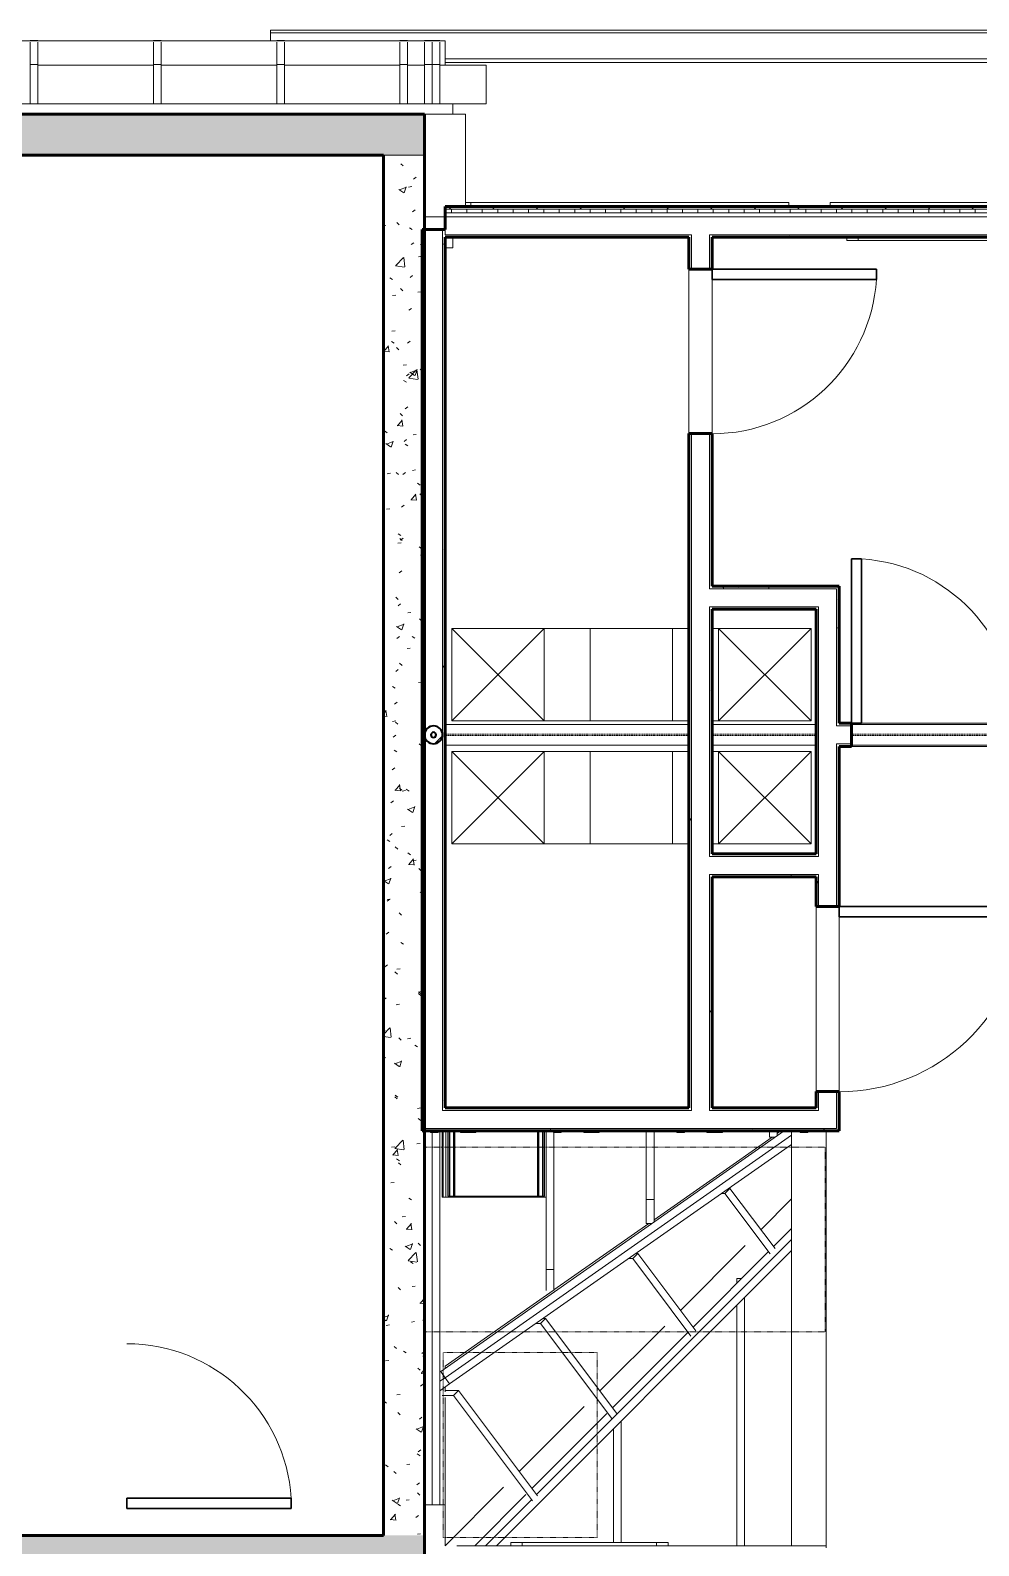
# Model space of a CAD drawing. Header units: inches. Extents: x -467 to 663, y -694 to -94.
# Drawn here: x -15.1 to 169.7, y -422.4 to -127.3 of the extents above; entities that cross this region are included whole.
import ezdxf

# ---------------------------------------------------------------- set-up
doc = ezdxf.new("R2010")
doc.units = ezdxf.units.IN
doc.header["$MEASUREMENT"] = 0
doc.linetypes.add('Hidden 1_8_', pattern=[0.1875, 0.125, -0.0625])
doc.linetypes.add('Overhead 1_16_', pattern=[0.101562, 0.0625, -0.039062])
for name, color, linetype, lineweight in [('A-CLNG', 13, 'Continuous', 18), ('A-DOOR', 31, 'Continuous', 18), ('A-FLOR', 192, 'Continuous', 18), ('A-GLAZ', 151, 'Continuous', 18), ('A-PART', 2, 'Continuous', 9), ('A-ROOF', 132, 'Continuous', 18), ('A-ROOF-OTLN', 132, 'Continuous', 9), ('A-WALL', 113, 'Continuous', 18), ('A-WALL-PATT', 111, 'Continuous', 60), ('I-WALL', 2, 'Continuous', 18), ('M-HVAC-DUCT', 70, 'Continuous', 9), ('M-HVAC-DUCT-ANNO', 70, 'Continuous', 9), ('S-BEAM', 12, 'Continuous', 9), ('S-COLS', 52, 'Continuous', 9), ('S-FNDN', 32, 'Continuous', 18), ('S-STRS-MBND', 31, 'Overhead 1_16_', 9)]:
    doc.layers.add(name, color=color, linetype=linetype, lineweight=lineweight)
pattern_1 = [(0, (-4388.044, -3140.384), (15.36, 3.84), [0.634, -10.886, 0.634, -10.886, -61.44]), (0, (-4388.044, -3140.384), (15.36, 3.84), [-23.04, 0.634, -22.406, 0.634, -10.886, -26.88]), (0, (-4388.044, -3140.384), (15.36, 3.84), [-57.6, 0.634, -7.046, 0.634, -18.566]), (120, (-4382.284, -3138.464), (-11.0055376, 11.3821502), [0.634, -10.886, 0.634, -10.886, -61.44]), (120, (-4382.284, -3138.464), (-11.0055376, 11.3821502), [-23.04, 0.634, -22.406, 0.634, -10.886, -26.88]), (120, (-4382.284, -3138.464), (-11.0055376, 11.3821502), [-57.6, 0.634, -7.046, 0.634, -18.566]), (240, (-4380.364, -3130.784), (-4.3544624, -15.2221502), [0.634, -10.886, 0.634, -10.886, -61.44]), (240, (-4380.364, -3130.784), (-4.3544624, -15.2221502), [-23.04, 0.634, -22.406, 0.634, -10.886, -26.88]), (240, (-4380.364, -3130.784), (-4.3544624, -15.2221502), [-57.6, 0.634, -7.046, 0.634, -18.566])]
pattern_2 = [(50, (-4388.044, -3140.384), (13.77135, -1.20496), [1.44, -15.84]), (355, (-4388.044, -3140.384), (-2.66442, 14.442176), [1.152, -12.672]), (100.451, (-4386.896, -3140.484), (11.107076, 13.237366), [1.224, -13.462]), (46.184, (-4388.044, -3136.544), (20.491284, -3.17785), [2.16, -23.76]), (96.636, (-4386.336, -3136.809), (17.94587, 18.70315), [1.836, -20.193]), (351.184, (-4388.044, -3136.544), (17.94541, 18.70261), [1.728, -19.008]), (21, (-4386.124, -3137.504), (11.460518, -7.730365), [1.44, -15.84]), (326, (-4386.124, -3137.504), (4.67135, 13.92315), [1.152, -12.672]), (71.451, (-4385.169, -3138.148), (16.13207, 6.192844), [1.224, -13.462]), (37.5, (-4388.044, -3140.384), (0.233123, 6.39175), [0.634, -11.885, 0.634, -12.23, -12.72]), (37.5, (-4388.044, -3140.384), (0.233123, 6.39175), [-25.382, 0.634, -12.086]), (7.5, (-4388.044, -3140.384), (5.0507295, 7.573041), [0.634, -6.701, 0.634, -11.597, -4.848]), (7.5, (-4388.044, -3140.384), (5.0507295, 7.573041), [-19.565, 0.634, -4.214]), (327.5, (-4392.325, -3140.384), (10.2495805, -0.43289), [0.634, -4.166, 0.634, -14.342, -19.872]), (327.5, (-4392.325, -3140.384), (10.2495805, -0.43289), [-19.776, 0.634, -19.238]), (317.5, (-4394.245, -3140.384), (11.19739, 1.922144), [0.634, -5.606, 0.634, -9.312, -14.112]), (317.5, (-4394.245, -3140.384), (11.19739, 1.922144), [-16.186, 0.634, -13.478])]

# ---------------------------------------------------------------- blocks, each defined once
blk = doc.blocks.new('Single-Flush - 32_ x 84_-320254-1st Floor')
at = {"layer": 'A-DOOR', "lineweight": 30}
for p, q in [((14, -2.25), (14, -34.25)), ((16, -2.25), (14, -2.25)), ((16, -2.25), (16, -34.25)), ((16, -34.25), (14, -34.25))]:
    blk.add_line(p, q, dxfattribs=at)
at = {"layer": 'A-DOOR', "lineweight": 9}
blk.add_arc((16, -2.25), 32.07, 180, 266.4241, dxfattribs=at)
blk = doc.blocks.new('Single-Flush - 36_ x 80_-454776-1st Floor')
at = {"layer": 'A-DOOR', "lineweight": 30}
for p, q in [((16, -2.25), (16, -38.26)), ((18, -2.25), (16, -2.25)), ((18, -2.25), (18, -38.26)), ((18, -38.26), (16, -38.26))]:
    blk.add_line(p, q, dxfattribs=at)
at = {"layer": 'A-DOOR', "lineweight": 9}
blk.add_arc((18, -2.25), 36.07, 180, 266.8211, dxfattribs=at)
blk = doc.blocks.new('Walls 4 - Walls 1-420947-1st Floor')
at = {"layer": 'A-WALL'}
for p, q in [((165.01, 171.79), (164.18, 136.87)), ((164.87, 136.86), (164.18, 136.87)), ((163.99, 128.8), (162.52, 66.88)), ((164.74, 128.79), (163.99, 128.8)), ((162.52, 66.88), (162.49, 65.88)), ((163.27, 66.87), (162.52, 66.88))]:
    blk.add_line(p, q, dxfattribs=at)
blk = doc.blocks.new('Dimension Lumber - 2x6_s-562113-1st Floor')
at = {"layer": 'S-BEAM'}
for p, q in [((-38.71875, 0.75), (-38.71875, -0.75)), ((-38.71875, 0.75), (-38.40625, 0.75)), ((-38.71875, -0.75), (-38.40625, -0.75))]:
    blk.add_line(p, q, dxfattribs=at)
blk = doc.blocks.new('Dimension Lumber - 2x4-562602-1st Floor')
at = {"layer": 'S-BEAM'}
for q in [(-38.71875, -0.75), (-38.40625, 0.75)]:
    blk.add_line((-38.71875, 0.75), q, dxfattribs=at)
blk = doc.blocks.new('W-Wide Flange - W6X12-1178141-1st Floor')
at = {"layer": 'S-BEAM'}
for p, q in [((-140.5, 2), (-93, 2)), ((-88.5, 2), (-68.25, 2)), ((-61.375, 2), (-29.375, 2)), ((-140.5, -2), (-93, -2)), ((-88.5, -2), (-68.25, -2)), ((-61.375, -2), (-29.375, -2))]:
    blk.add_line(p, q, dxfattribs=at)
at = {"layer": 'S-BEAM', "linetype": 'Hidden 1_8_'}
for p, q in [((-140.5, 0.115), (-93, 0.115)), ((-88.5, 0.115), (-68.25, 0.115)), ((-61.375, 0.115), (-29.375, 0.115)), ((-140.5, -0.115), (-93, -0.115)), ((-88.5, -0.115), (-68.25, -0.115)), ((-61.375, -0.115), (-29.375, -0.115))]:
    blk.add_line(p, q, dxfattribs=at)
blk = doc.blocks.new('Window-Awning-Andersen-400_Series - 28-3_8_ x 28-3_8_-1118995-1st Floor')
at = {"layer": 'A-GLAZ', "lineweight": 30}
for p, q in [((-19.6875, 3.062), (-19.6875, 3)), ((19.6875, 3.062), (-19.6875, 3.062)), ((-19.6875, 3.062), (-19.6875, 3)), ((-19.1875, 3.062), (-18.8125, 3.062)), ((-18.8125, 3.062), (-13.9375, 3.062)), ((-13.9375, 3.062), (-13.9375, 3)), ((13.9375, 3.062), (13.9375, 3)), ((18.8125, 3.062), (13.9375, 3.062)), ((19.1875, 3.062), (18.8125, 3.062)), ((19.6875, 3.062), (19.6875, 3)), ((19.6875, 3), (19.6875, 3.062))]:
    blk.add_line(p, q, dxfattribs=at)
at = {"layer": 'A-GLAZ', "lineweight": 9}
for p, q in [((-15.34375, -3), (-15.34375, -3.625)), ((-15.34375, -3.625), (15.34375, -3.625)), ((-13.09375, -3), (-13.09375, -3.625)), ((13.09375, -3), (13.09375, -3.625)), ((15.34375, -3.625), (15.34375, -3))]:
    blk.add_line(p, q, dxfattribs=at)
blk = doc.blocks.new('Window-skylight-VELUX_VS-deck_mounted-manual-venting - C08-1273973-1st Floor')
at = {"layer": 'A-GLAZ'}
for p, q in [((65.33, -341.63), (65.33, -354.52)), ((65.85, -341.63), (65.85, -354.52)), ((66.27, -354.33), (66.27, -341.63)), ((66.51, -354.33), (66.51, -341.63)), ((66.64, -341.63), (66.64, -354.33)), ((67.33, -354.33), (67.33, -341.63)), ((67.39, -341.63), (67.39, -354.33)), ((67.6, -341.63), (67.6, -354.33)), ((67.6, -341.63), (67.6, -354.33)), ((83.72, -354.33), (83.72, -341.63)), ((83.72, -354.33), (83.72, -341.63)), ((83.92, -354.33), (83.92, -341.63)), ((83.99, -341.63), (83.99, -354.33)), ((84.68, -354.33), (84.68, -341.63)), ((84.81, -341.63), (84.81, -354.34)), ((85.05, -341.63), (85.05, -354.33)), ((85.05, -354.33), (66.27, -354.33))]:
    blk.add_line(p, q, dxfattribs=at)
blk = doc.blocks.new('Window-Awning-Andersen-400_Series - 31-1_2_ x 31-1_2_-1118837-1st Floor')
at = {"layer": 'A-GLAZ', "lineweight": 30}
for p, q in [((19.5, 3.062), (12.5625, 3.062)), ((15.5, 3.062), (15.5, 3)), ((19.5, 3.062), (15.5, 3.062))]:
    blk.add_line(p, q, dxfattribs=at)
blk = doc.blocks.new('Rectangular Elbow - Radius - 1 W-1193156-1st Floor')
at = {"layer": 'M-HVAC-DUCT'}
for p, q in [((110, -267.74), (110, -285.74)), ((110, -267.74), (113.24, -267.74)), ((117.77, -267.74), (119, -267.74)), ((119, -285.74), (119, -267.74)), ((119, -267.74), (137, -267.74)), ((137, -267.74), (137, -285.74)), ((113.24, -285.74), (110, -285.74)), ((119, -285.74), (117.77, -285.74)), ((137, -285.74), (119, -285.74))]:
    blk.add_line(p, q, dxfattribs=at)
blk = doc.blocks.new('Rectangular Elbow - Radius - 1 W-V8-1st Floor')
at = {"layer": 'M-HVAC-DUCT'}
for p, q in [((67, -285.74), (67, -267.74)), ((67, -267.74), (67, -285.74)), ((94, -267.74), (67, -267.74)), ((94, -285.74), (94, -267.74)), ((94, -285.74), (67, -285.74))]:
    blk.add_line(p, q, dxfattribs=at)
blk = doc.blocks.new('Window-Awning-Andersen-400_Series - 31-1_2_ x 31-1_2_-V10-1st Floor')
at = {"layer": 'A-GLAZ', "lineweight": 30}
for p, q in [((-21.25, 3.062), (-21.25, 3)), ((21.25, 3.062), (-21.25, 3.062)), ((-21.25, 3.062), (-21.25, 3)), ((-20.75, 3.062), (-20.375, 3.062)), ((-20.375, 3.062), (-15.5, 3.062)), ((-15.5, 3.062), (-15.5, 3)), ((15.5, 3.062), (15.5, 3)), ((20.375, 3.062), (15.5, 3.062)), ((20.75, 3.062), (20.375, 3.062)), ((21.25, 3.062), (21.25, 3)), ((21.25, 3), (21.25, 3.062))]:
    blk.add_line(p, q, dxfattribs=at)
at = {"layer": 'A-GLAZ', "lineweight": 9}
for p, q in [((-16.90625, -3), (-16.90625, -3.625)), ((-16.90625, -3.625), (16.90625, -3.625)), ((-14.65625, -3), (-14.65625, -3.625)), ((14.65625, -3), (14.65625, -3.625)), ((16.90625, -3.625), (16.90625, -3))]:
    blk.add_line(p, q, dxfattribs=at)
blk = doc.blocks.new('Dimension Lumber - 2x8-V25-1st Floor')
at = {"layer": 'S-BEAM'}
for p, q in [((-279.09, -129.38), (-279.09, -129.35)), ((-279.09, -129.35), (-277.59, -129.35)), ((-279.09, -133.99), (-279.09, -129.64)), ((-277.59, -129.35), (-277.59, -129.38)), ((-277.59, -129.64), (-277.59, -133.99)), ((-277.59, -133.99), (-279.09, -133.99)), ((-279.09, -133.99), (-279.09, -141.63)), ((-277.59, -133.99), (-277.59, -141.63))]:
    blk.add_line(p, q, dxfattribs=at)
blk = doc.blocks.new('Dimension Lumber - 2x8-1285202-1st Floor')
at = {"layer": 'S-BEAM'}
for p, q in [((133.22, -362.76), (83.55, -412.43)), ((133.22, -360.64), (129.7, -364.16)), ((128.67, -365.19), (114.01, -379.84)), ((112.94, -380.92), (98.33, -395.53)), ((97.2, -396.65), (82.64, -411.22)), ((81.47, -412.39), (71.48, -422.38)), ((82.53, -413.45), (73.6, -422.38))]:
    blk.add_line(p, q, dxfattribs=at)
blk = doc.blocks.new('Dimension Lumber - 2x8-1285091-1st Floor')
at = {"layer": 'S-BEAM'}
for p, q in [((64.87, -388.44), (131.75, -341.63)), ((65.74, -389.67), (133.22, -342.43)), ((64.72, -388.55), (64.87, -388.44)), ((64.87, -388.44), (65.74, -389.67)), ((65.74, -389.67), (64.72, -390.38))]:
    blk.add_line(p, q, dxfattribs=at)
blk = doc.blocks.new('Dimension Lumber - 2x8-1289486-1st Floor')
at = {"layer": 'S-BEAM'}
for p, q in [((85.41, -368.61), (85.41, -341.63)), ((86.91, -368.61), (86.91, -341.94)), ((85.41, -372.69), (85.41, -368.61)), ((85.41, -368.61), (86.91, -368.61)), ((86.91, -368.61), (86.91, -372.76))]:
    blk.add_line(p, q, dxfattribs=at)
blk = doc.blocks.new('Dimension Lumber - 2x8-1293426-1st Floor')
at = {"layer": 'S-BEAM'}
for p, q in [((104.91, -354.97), (104.91, -341.63)), ((106.41, -354.97), (106.41, -341.63)), ((104.91, -359.64), (104.91, -354.97)), ((104.91, -354.97), (106.41, -354.97)), ((106.41, -354.97), (106.41, -359.37)), ((106.03, -359.64), (104.91, -359.64))]:
    blk.add_line(p, q, dxfattribs=at)
blk = doc.blocks.new('Dimension Lumber - 2x8-1293427-1st Floor')
at = {"layer": 'S-BEAM'}
for p, q in [((128.91, -342.84), (128.91, -341.63)), ((130.41, -341.63), (130.41, -342.57)), ((130.02, -342.84), (128.91, -342.84))]:
    blk.add_line(p, q, dxfattribs=at)
blk = doc.blocks.new('Dimension Lumber - 2x8-1285094-1st Floor')
at = {"layer": 'S-BEAM'}
for p, q in [((65.74, -389.67), (133.22, -342.43)), ((66.6, -390.9), (133.22, -344.26)), ((64.72, -390.38), (65.74, -389.67)), ((66.6, -390.9), (64.72, -392.21)), ((65.74, -389.67), (66.6, -390.9))]:
    blk.add_line(p, q, dxfattribs=at)
blk = doc.blocks.new('Dimension Lumber - 2x8-1285095-1st Floor')
at = {"layer": 'S-BEAM'}
for p, q in [((133.22, -362.76), (83.55, -412.43)), ((133.22, -364.88), (75.72, -422.38)), ((82.53, -413.45), (73.6, -422.38))]:
    blk.add_line(p, q, dxfattribs=at)
blk = doc.blocks.new('Dimension Lumber - 2x8-1287001-1st Floor')
at = {"layer": 'S-BEAM'}
for p, q in [((120.23, -353.82), (119.58, -353.82)), ((121.21, -352.83), (120.23, -353.82)), ((129.02, -365.54), (120.23, -353.82)), ((120.98, -352.83), (121.21, -352.83)), ((129.99, -364.54), (121.21, -352.83))]:
    blk.add_line(p, q, dxfattribs=at)
blk = doc.blocks.new('Dimension Lumber - 2x8-1287002-1st Floor')
at = {"layer": 'S-BEAM'}
for p, q in [((103.25, -365.48), (102.27, -366.47)), ((102.91, -365.48), (103.25, -365.48)), ((114.56, -380.58), (103.25, -365.48)), ((102.27, -366.47), (101.5, -366.47)), ((113.6, -381.58), (102.27, -366.47))]:
    blk.add_line(p, q, dxfattribs=at)
blk = doc.blocks.new('Dimension Lumber - 2x8-1287003-1st Floor')
at = {"layer": 'S-BEAM'}
for p, q in [((84.3, -379.12), (83.43, -379.12)), ((85.28, -378.13), (84.3, -379.12)), ((98.18, -397.62), (84.3, -379.12)), ((84.84, -378.13), (85.28, -378.13)), ((99.14, -396.62), (85.28, -378.13))]:
    blk.add_line(p, q, dxfattribs=at)
blk = doc.blocks.new('Dimension Lumber - 2x8-1287004-1st Floor')
at = {"layer": 'S-BEAM'}
for p, q in [((65.72, -392.15), (68.34, -392.15)), ((68.34, -392.15), (67.36, -393.13)), ((83.72, -412.66), (68.34, -392.15)), ((67.36, -393.13), (65.12, -393.13)), ((82.75, -413.66), (67.36, -393.13))]:
    blk.add_line(p, q, dxfattribs=at)
blk = doc.blocks.new('Dimension Lumber - 2x4-1288675-1st Floor')
at = {"layer": 'S-BEAM'}
for p, q in [((123.51, -370.35), (122.52, -370.35)), ((122.52, -370.35), (122.52, -371.34)), ((124.02, -374.08), (124.02, -422.38)), ((122.52, -375.58), (122.52, -422.38))]:
    blk.add_line(p, q, dxfattribs=at)
blk = doc.blocks.new('Dimension Lumber - 2x4-1293309-1st Floor')
at = {"layer": 'S-BEAM'}
for p, q in [((100.02, -398.08), (100.02, -421.76)), ((98.52, -399.58), (98.52, -421.76))]:
    blk.add_line(p, q, dxfattribs=at)
blk = doc.blocks.new('Single-Flush - 32_ x 84_-211058-1st Floor')
at = {"layer": 'A-DOOR', "lineweight": 30}
for p, q in [((14, 2.25), (14, 34.25)), ((16, 34.25), (14, 34.25)), ((16, 2.25), (16, 34.25)), ((16, 2.25), (14, 2.25))]:
    blk.add_line(p, q, dxfattribs=at)
at = {"layer": 'A-DOOR', "lineweight": 9}
blk.add_arc((16, 2.25), 32.07, 93.5759, 180, dxfattribs=at)

msp = doc.modelspace()

# ---------------------------------------------------------------- hatches: boundary and pattern name
at = {"layer": 'A-PART'}
h = msp.add_hatch(dxfattribs=at)
h.set_pattern_fill('FP_6', color=256, style=0, pattern_type=2)
h.set_pattern_definition(pattern_2)
h.paths.add_polyline_path([(-27.78, -151.63), (61.72, -151.63), (61.72, -143.63), (-395.6, -143.63), (-395.6, -151.63), (-174.13, -151.63)], flags=0)
at = {"layer": 'A-WALL-PATT', "lineweight": 9}
h = msp.add_hatch(dxfattribs=at)
h.set_pattern_fill('FP_6', color=256, style=0, pattern_type=2)
h.set_pattern_definition(pattern_2)
h.paths.add_polyline_path([(53.72, -151.63), (61.72, -151.63), (61.72, -143.63), (-395.6, -143.63), (-395.6, -151.63), (45.4, -151.63)], flags=0)
h = msp.add_hatch(dxfattribs=at)
h.set_pattern_fill('FP_6', color=256, style=0, pattern_type=2)
h.set_pattern_definition(pattern_2)
h.paths.add_polyline_path([(61.72, -420.38), (61.72, -151.63), (53.72, -151.63), (53.72, -420.38)], flags=0)
h = msp.add_hatch(dxfattribs=at)
h.set_pattern_fill('FP_2', color=256, style=0, pattern_type=2)
h.set_pattern_definition([(135, (-4388.044, -3140.384), (-4.242641, -4.242641), [])])
h.paths.add_polyline_path([(180.47, -162.13), (180.47, -161.63), (65.72, -161.63), (65.72, -162.13), (173.46, -162.13)], flags=0)
h = msp.add_hatch(dxfattribs=at)
h.set_pattern_fill('FP_3', color=256, style=0, pattern_type=2)
h.set_pattern_definition([(0, (-4388.044, -3140.384), (0, 3), []), (90, (-4388.044, -3140.384), (-3, 2e-16), [])])
h.paths.add_polyline_path([(180.47, -162.88), (180.47, -162.13), (65.72, -162.13), (65.72, -162.88), (173.46, -162.88)], flags=0)
h = msp.add_hatch(dxfattribs=at)
h.set_pattern_fill('FP_1', color=256, style=0, pattern_type=2)
h.set_pattern_definition(pattern_1)
h.paths.add_polyline_path([(61.22, -341.63), (61.72, -341.63), (61.72, -166.13), (61.22, -166.13), (61.22, -325.99)], flags=0)
h = msp.add_hatch(dxfattribs=at)
h.set_pattern_fill('FP_1', color=256, style=0, pattern_type=2)
h.set_pattern_definition(pattern_1)
h.paths.add_polyline_path([(65.22, -337.63), (65.72, -337.63), (65.72, -166.13), (65.22, -166.13), (65.22, -335.66)], flags=0)
h = msp.add_hatch(dxfattribs=at)
h.set_pattern_fill('FP_1', color=256, style=0, pattern_type=2)
h.set_pattern_definition(pattern_1)
h.paths.add_polyline_path([(180.47, -167.63), (180.47, -167.13), (117.22, -167.13), (117.22, -167.63), (173.46, -167.63)], flags=0)
h.paths.add_polyline_path([(113.72, -167.63), (113.72, -167.13), (65.72, -167.13), (65.72, -167.63), (113.22, -167.63)], flags=0)
h = msp.add_hatch(dxfattribs=at)
h.set_pattern_fill('FP_1', color=256, style=0, pattern_type=2)
h.set_pattern_definition(pattern_1)
h.paths.add_polyline_path([(113.22, -337.13), (113.72, -337.13), (113.72, -205.82), (113.22, -205.82), (113.22, -325.99)], flags=0)
h.paths.add_polyline_path([(113.72, -173.82), (113.72, -167.63), (113.22, -167.63), (113.22, -173.82)], flags=0)
h = msp.add_hatch(dxfattribs=at)
h.set_pattern_fill('FP_1', color=256, style=0, pattern_type=2)
h.set_pattern_definition(pattern_1)
h.paths.add_polyline_path([(117.72, -337.13), (117.72, -291.68), (117.22, -291.68), (117.22, -337.13)], flags=0)
h.paths.add_polyline_path([(117.22, -288.18), (117.72, -288.18), (117.72, -239.56), (117.22, -239.56), (117.22, -287.34)], flags=0)
h.paths.add_polyline_path([(117.22, -236.06), (117.72, -236.06), (117.72, -205.82), (117.22, -205.82), (117.22, -229.37)], flags=0)
h.paths.add_polyline_path([(117.72, -173.82), (117.72, -167.63), (117.22, -167.63), (117.22, -173.82)], flags=0)
h = msp.add_hatch(dxfattribs=at)
h.set_pattern_fill('FP_1', color=256, style=0, pattern_type=2)
h.set_pattern_definition(pattern_1)
h.paths.add_polyline_path([(141.97, -236.06), (142.47, -236.06), (142.47, -235.56), (117.72, -235.56), (117.72, -236.06), (118.58, -236.06)], flags=0)
h = msp.add_hatch(dxfattribs=at)
h.set_pattern_fill('FP_1', color=256, style=0, pattern_type=2)
h.set_pattern_definition(pattern_1)
h.paths.add_polyline_path([(142.47, -341.13), (142.47, -333.93), (141.97, -333.93), (141.97, -341.13)], flags=0)
h.paths.add_polyline_path([(141.97, -297.93), (142.47, -297.93), (142.47, -266.26), (141.97, -266.26), (141.97, -287.34)], flags=0)
h.paths.add_polyline_path([(141.97, -262.76), (142.47, -262.76), (142.47, -236.06), (141.97, -236.06), (141.97, -258.36)], flags=0)
h = msp.add_hatch(dxfattribs=at)
h.set_pattern_fill('FP_1', color=256, style=0, pattern_type=2)
h.set_pattern_definition(pattern_1)
h.paths.add_polyline_path([(138.47, -337.13), (138.47, -333.93), (137.97, -333.93), (137.97, -337.13)], flags=0)
h.paths.add_polyline_path([(137.97, -297.93), (138.47, -297.93), (138.47, -291.68), (137.97, -291.68), (137.97, -292.18)], flags=0)
h.paths.add_polyline_path([(137.97, -288.18), (138.47, -288.18), (138.47, -240.06), (137.97, -240.06), (137.97, -287.68)], flags=0)
h = msp.add_hatch(dxfattribs=at)
h.set_pattern_fill('FP_1', color=256, style=0, pattern_type=2)
h.set_pattern_definition(pattern_1)
h.paths.add_polyline_path([(212.6, -262.76), (212.6, -262.26), (176.85, -262.26), (176.85, -262.76), (210.05, -262.76)], flags=0)
h.paths.add_polyline_path([(142.47, -262.76), (144.85, -262.76), (144.85, -262.26), (142.47, -262.26)], flags=0)
h = msp.add_hatch(dxfattribs=at)
h.set_pattern_fill('FP_1', color=256, style=0, pattern_type=2)
h.set_pattern_definition(pattern_1)
h.paths.add_polyline_path([(191.75, -266.76), (212.6, -266.76), (212.6, -266.26), (176.85, -266.26), (176.85, -266.76)], flags=0)
h.paths.add_polyline_path([(142.47, -266.76), (144.85, -266.76), (144.85, -266.26), (142.47, -266.26)], flags=0)
h = msp.add_hatch(dxfattribs=at)
h.set_pattern_fill('FP_1', color=256, style=0, pattern_type=2)
h.set_pattern_definition(pattern_1)
h.paths.add_polyline_path([(117.72, -292.18), (137.97, -292.18), (137.97, -291.68), (117.72, -291.68)], flags=0)
h = msp.add_hatch(dxfattribs=at)
h.set_pattern_fill('FP_1', color=256, style=0, pattern_type=2)
h.set_pattern_definition(pattern_1)
h.paths.add_polyline_path([(100.28, -337.63), (113.72, -337.63), (113.72, -337.13), (65.72, -337.13), (65.72, -337.63), (91.14, -337.63)], flags=0)
h.paths.add_polyline_path([(117.22, -337.63), (138.47, -337.63), (138.47, -337.13), (117.22, -337.13)], flags=0)
h = msp.add_hatch(dxfattribs=at)
h.set_pattern_fill('FP_1', color=256, style=0, pattern_type=2)
h.set_pattern_definition(pattern_1)
h.paths.add_polyline_path([(142.47, -341.63), (142.47, -341.13), (61.72, -341.13), (61.72, -341.63), (118.58, -341.63)], flags=0)
h = msp.add_hatch(dxfattribs=at)
h.set_pattern_fill('FP_6', color=256, style=0, pattern_type=2)
h.set_pattern_definition(pattern_2)
h.paths.add_polyline_path([(61.72, -426.38), (61.72, -420.38), (-262.03, -420.38), (-262.03, -426.38), (45.4, -426.38)], flags=0)
at = {"layer": 'S-COLS'}
h = msp.add_hatch(dxfattribs=at)
h.set_pattern_fill('FP_4', color=256, style=0, pattern_type=2)
h.set_pattern_definition([(45, (-4388.044, -3140.384), (-4.7517576, 4.7517576), []), (45, (-4388.044, -3133.184), (-4.7517576, 4.7517576), [])])
h.paths.add_polyline_path([(63.47, -266.26), (64.35, -266.02), (64.99, -265.38), (65.22, -264.51), (64.99, -263.63), (64.35, -262.99), (63.47, -262.76), (62.6, -262.99), (61.96, -263.63), (61.72, -264.51), (61.96, -265.38), (62.6, -266.02)], flags=0)
h.paths.add_polyline_path([(63.47, -265.02), (63.11, -264.87), (62.96, -264.51), (63.11, -264.15), (63.47, -264), (63.83, -264.15), (63.98, -264.51), (63.83, -264.87), (63.69, -264.92)], flags=0)

# ---------------------------------------------------------------- linework, layer by layer
at = {"layer": 'A-CLNG'}
for p, q in [((133.22, -422.38), (133.22, -341.63)), ((139.96, -422.78), (139.96, -341.63))]:
    msp.add_line(p, q, dxfattribs=at)
at = {"layer": 'A-FLOR'}
for p, q in [((61.72, -143.63), (69.72, -143.63)), ((69.72, -143.63), (69.72, -161.63)), ((65.72, -163.63), (61.72, -163.63))]:
    msp.add_line(p, q, dxfattribs=at)
at = {"layer": 'A-PART', "lineweight": 18}
for p, q in [((-395.6, -143.63), (61.72, -143.63)), ((61.72, -143.63), (61.72, -151.63)), ((61.72, -151.63), (-395.6, -151.63))]:
    msp.add_line(p, q, dxfattribs=at)
at = {"layer": 'A-ROOF'}
for p, q in [((-286.32, -129.38), (65.72, -129.38)), ((65.72, -129.38), (65.72, -134.12)), ((65.16, -341.63), (65.16, -354.52)), ((131.14, -341.63), (130.41, -342.14)), ((129.41, -342.84), (106.41, -358.94)), ((65.16, -354.52), (85.41, -354.52)), ((127.24, -360.87), (133.22, -354.88)), ((105.42, -359.64), (86.91, -372.59)), ((111.55, -376.56), (124.18, -363.93)), ((86.77, -372.69), (65.72, -387.42)), ((95.86, -392.24), (108.49, -379.61)), ((65.72, -387.42), (65.72, -387.85)), ((65.72, -391.51), (65.72, -392.43)), ((65.72, -393.54), (65.72, -414.44)), ((80.17, -407.93), (92.8, -395.3)), ((65.72, -422.38), (77.11, -410.99))]:
    msp.add_line(p, q, dxfattribs=at)
at = {"layer": 'A-ROOF-OTLN'}
for p, q in [((532.27, -127.33), (31.72, -127.33)), ((31.72, -127.33), (31.72, -127.83)), ((31.72, -127.83), (31.72, -129.37)), ((31.72, -127.83), (531.78, -127.83)), ((-13.59, -134.12), (8.91, -134.12)), ((10.41, -134.12), (32.91, -134.12)), ((34.41, -134.12), (56.91, -134.12)), ((58.41, -134.12), (61.72, -134.12)), ((64.72, -134.12), (73.72, -134.12)), ((65.72, -132.88), (526.72, -132.88)), ((65.72, -133.63), (525.97, -133.63)), ((73.72, -134.12), (73.72, -141.63)), ((73.72, -141.63), (67.22, -141.63))]:
    msp.add_line(p, q, dxfattribs=at)
at = {"layer": 'A-WALL'}
for p, q in [((67.22, -141.63), (-287.21, -141.63)), ((67.22, -143.63), (67.22, -141.63)), ((65.72, -162.13), (497.47, -162.13)), ((65.72, -162.88), (496.72, -162.88)), ((65.72, -163.63), (495.97, -163.63)), ((65.22, -337.63), (65.22, -166.13)), ((65.72, -166.13), (65.72, -167.13)), ((65.72, -167.13), (113.72, -167.13)), ((67.22, -169.69), (67.22, -167.63)), ((113.72, -167.13), (113.72, -173.82)), ((117.22, -167.13), (117.22, -173.82)), ((117.22, -167.13), (490.47, -167.13)), ((67.22, -169.69), (65.72, -169.69)), ((113.72, -205.82), (113.72, -337.63)), ((117.22, -205.82), (117.22, -236.06)), ((141.97, -236.06), (117.22, -236.06)), ((141.97, -236.06), (141.97, -262.76)), ((117.22, -239.56), (117.22, -288.18)), ((138.47, -239.56), (117.22, -239.56)), ((138.47, -239.56), (138.47, -288.18)), ((144.85, -262.76), (141.97, -262.76)), ((144.85, -266.26), (141.97, -266.26)), ((141.97, -266.26), (141.97, -297.93)), ((138.47, -288.18), (117.22, -288.18)), ((117.22, -291.68), (117.22, -337.63)), ((138.47, -291.68), (117.22, -291.68)), ((138.47, -291.68), (138.47, -297.93)), ((138.47, -333.93), (138.47, -337.63)), ((141.97, -341.13), (141.97, -333.93)), ((113.72, -337.63), (65.22, -337.63)), ((138.47, -337.63), (117.22, -337.63)), ((141.97, -341.13), (61.72, -341.13)), ((133.72, -422.38), (67.97, -422.38))]:
    msp.add_line(p, q, dxfattribs=at)
at = {"layer": 'A-WALL', "lineweight": 60}
for p, q in [((65.72, -161.63), (497.97, -161.63)), ((65.72, -166.13), (65.72, -161.63)), ((113.22, -167.63), (65.72, -167.63)), ((489.97, -167.63), (117.72, -167.63))]:
    msp.add_line(p, q, dxfattribs=at)
at = {"layer": 'I-WALL', "lineweight": 60}
for p, q in [((61.22, -341.63), (61.22, -166.13)), ((61.22, -166.13), (65.72, -166.13)), ((65.72, -167.63), (65.72, -337.13)), ((113.22, -173.82), (113.22, -167.63)), ((117.72, -167.63), (117.72, -173.82)), ((117.72, -173.82), (113.22, -173.82)), ((113.22, -337.13), (113.22, -205.82)), ((113.22, -205.82), (117.72, -205.82)), ((117.72, -205.82), (117.72, -235.56)), ((117.72, -235.56), (142.47, -235.56)), ((142.47, -235.56), (142.47, -262.26)), ((117.72, -240.06), (117.72, -287.68)), ((137.97, -240.06), (117.72, -240.06)), ((137.97, -287.68), (137.97, -240.06)), ((142.47, -262.26), (144.85, -262.26)), ((144.85, -262.26), (144.85, -266.76)), ((144.85, -266.76), (142.47, -266.76)), ((142.47, -266.76), (142.47, -297.93)), ((117.72, -287.68), (137.97, -287.68)), ((117.72, -292.18), (117.72, -337.13)), ((137.97, -292.18), (117.72, -292.18)), ((137.97, -297.93), (137.97, -292.18)), ((142.47, -297.93), (137.97, -297.93)), ((137.97, -337.13), (137.97, -333.93)), ((137.97, -333.93), (142.47, -333.93)), ((142.47, -333.93), (142.47, -341.63)), ((65.72, -337.13), (113.22, -337.13)), ((117.72, -337.13), (137.97, -337.13)), ((142.47, -341.63), (61.22, -341.63))]:
    msp.add_line(p, q, dxfattribs=at)
at = {"layer": 'I-WALL'}
for p, q in [((113.22, -173.82), (113.22, -205.82)), ((117.72, -205.82), (117.72, -173.82)), ((176.85, -262.26), (144.85, -262.26)), ((144.85, -266.76), (176.85, -266.76)), ((137.97, -297.93), (137.97, -333.93)), ((142.47, -333.93), (142.47, -297.93)), ((65.72, -414.44), (61.72, -414.44)), ((65.72, -414.44), (65.72, -422.38)), ((139.96, -422.38), (133.72, -422.38))]:
    msp.add_line(p, q, dxfattribs=at)
at = {"layer": 'M-HVAC-DUCT'}
for p, q in [((94, -243.81), (94, -261.81)), ((94, -243.81), (110, -243.81)), ((110, -261.81), (110, -243.81)), ((110, -261.81), (94, -261.81)), ((94, -267.74), (94, -285.74)), ((94, -267.74), (110, -267.74)), ((110, -285.74), (110, -267.74)), ((110, -285.74), (94, -285.74))]:
    msp.add_line(p, q, dxfattribs=at)
at = {"layer": 'M-HVAC-DUCT-ANNO'}
for p, q in [((67, -261.81), (85, -243.81)), ((85, -261.81), (67, -243.81)), ((67, -261.81), (67, -243.81)), ((67, -243.81), (85, -243.81)), ((85, -243.81), (85, -261.81)), ((137, -261.81), (119, -243.81)), ((119, -261.81), (137, -243.81)), ((119, -243.81), (119, -261.81)), ((137, -243.81), (119, -243.81)), ((137, -261.81), (137, -243.81)), ((85, -261.81), (67, -261.81)), ((119, -261.81), (137, -261.81)), ((67, -285.74), (85, -267.74)), ((85, -285.74), (67, -267.74)), ((67, -285.74), (67, -267.74)), ((67, -267.74), (85, -267.74)), ((85, -267.74), (85, -285.74)), ((137, -285.74), (119, -267.74)), ((119, -285.74), (137, -267.74)), ((119, -267.74), (119, -285.74)), ((137, -267.74), (119, -267.74)), ((137, -285.74), (137, -267.74)), ((85, -285.74), (67, -285.74)), ((119, -285.74), (137, -285.74))]:
    msp.add_line(p, q, dxfattribs=at)
at = {"layer": 'S-BEAM'}
for p, q in [((61.72, -129.38), (61.72, -129.35)), ((61.72, -129.35), (63.22, -129.35)), ((61.72, -133.99), (61.72, -129.64)), ((63.22, -129.35), (63.22, -129.38)), ((63.22, -129.38), (63.22, -129.35)), ((63.22, -129.35), (64.72, -129.35)), ((63.22, -129.64), (63.22, -133.99)), ((63.22, -133.99), (63.22, -129.64)), ((64.72, -129.35), (64.72, -129.38)), ((64.72, -129.64), (64.72, -133.99)), ((63.22, -133.99), (61.72, -133.99)), ((61.72, -133.99), (61.72, -141.63)), ((63.22, -133.99), (63.22, -141.63)), ((64.72, -133.99), (63.22, -133.99)), ((63.22, -133.99), (63.22, -141.63)), ((64.72, -133.99), (64.72, -141.63)), ((63.22, -414.44), (63.22, -341.94)), ((63.22, -414.44), (63.22, -341.94)), ((64.72, -414.44), (64.72, -341.63))]:
    msp.add_line(p, q, dxfattribs=at)
at = {"layer": 'S-COLS', "lineweight": 40}
for radius, start, end in [(1.75, 90, 270), (0.508, 90, 270), (1.75, 270, 90), (0.508, 270, 90)]:
    msp.add_arc((63.47, -264.51), radius, start, end, dxfattribs=at)
at = {"layer": 'S-FNDN', "lineweight": 60}
for p, q in [((-405.6, -143.63), (61.72, -143.63)), ((61.72, -143.63), (61.72, -426.38)), ((53.72, -151.63), (-395.6, -151.63)), ((53.72, -420.38), (53.72, -151.63)), ((-342.03, -420.38), (53.72, -420.38))]:
    msp.add_line(p, q, dxfattribs=at)
at = {"layer": 'S-STRS-MBND'}
for p, q in [((61.72, -344.76), (139.72, -344.76)), ((139.72, -344.76), (139.72, -380.76)), ((61.72, -380.76), (139.72, -380.76)), ((65.35, -420.76), (65.35, -384.76)), ((95.35, -384.76), (65.35, -384.76)), ((95.35, -420.76), (95.35, -384.76)), ((95.35, -420.76), (65.35, -420.76))]:
    msp.add_line(p, q, dxfattribs=at)

# ---------------------------------------------------------------- block references
at = {"layer": 'A-DOOR'}
for name, p, rotation in [('Single-Flush - 32_ x 84_-320254-1st Floor', (115.47, -189.82), 89.99999999999991), ('Single-Flush - 32_ x 84_-320254-1st Floor', (160.85, -264.51), 180), ('Single-Flush - 36_ x 80_-454776-1st Floor', (140.22, -315.93), 89.99999999999991), ('Single-Flush - 32_ x 84_-211058-1st Floor', (1.47, -399.13), 270.0000000000007)]:
    msp.add_blockref(name, p, dxfattribs=dict(at, rotation=rotation))
at = {"layer": 'A-GLAZ'}
for name, p in [('Window-Awning-Andersen-400_Series - 31-1_2_ x 31-1_2_-1118837-1st Floor', (120.1, -164.63)), ('Window-Awning-Andersen-400_Series - 31-1_2_ x 31-1_2_-V10-1st Floor', (160.85, -164.63)), ('Window-skylight-VELUX_VS-deck_mounted-manual-venting - C08-1273973-1st Floor', (0, 0))]:
    msp.add_blockref(name, p, dxfattribs=at)
at = {"layer": 'A-GLAZ', "rotation": 180}
msp.add_blockref('Window-Awning-Andersen-400_Series - 28-3_8_ x 28-3_8_-1118995-1st Floor', (93.83, -425.38), dxfattribs=at)
at = {"layer": 'A-WALL', "rotation": 271.3600000000001}
msp.add_blockref('Walls 4 - Walls 1-420947-1st Floor', (0, 0), dxfattribs=at)
at = {"layer": 'M-HVAC-DUCT'}
for name, p in [('Rectangular Elbow - Radius - 1 W-V8-1st Floor', (0, 23.93)), ('Rectangular Elbow - Radius - 1 W-1193156-1st Floor', (0, 23.93)), ('Rectangular Elbow - Radius - 1 W-V8-1st Floor', (0, 0)), ('Rectangular Elbow - Radius - 1 W-1193156-1st Floor', (0, 0))]:
    msp.add_blockref(name, p, dxfattribs=at)
at = {"layer": 'S-BEAM'}
for name, p in [('Dimension Lumber - 2x8-V25-1st Floor', (264, 0)), ('Dimension Lumber - 2x8-V25-1st Floor', (288, 0)), ('Dimension Lumber - 2x8-V25-1st Floor', (312, 0)), ('Dimension Lumber - 2x8-V25-1st Floor', (336, 0)), ('W-Wide Flange - W6X12-1178141-1st Floor', (206.22, -264.51)), ('Dimension Lumber - 2x8-1285091-1st Floor', (0, 0)), ('Dimension Lumber - 2x8-1289486-1st Floor', (0, 0)), ('Dimension Lumber - 2x8-1293426-1st Floor', (0, 0)), ('Dimension Lumber - 2x8-1293427-1st Floor', (0, 0)), ('Dimension Lumber - 2x8-1285094-1st Floor', (0, 0)), ('Dimension Lumber - 2x8-1287001-1st Floor', (0, 0)), ('Dimension Lumber - 2x8-1285202-1st Floor', (0, 0)), ('Dimension Lumber - 2x8-1285095-1st Floor', (0, 0)), ('Dimension Lumber - 2x8-1287002-1st Floor', (0, 0)), ('Dimension Lumber - 2x4-1288675-1st Floor', (0, 0)), ('Dimension Lumber - 2x8-1287003-1st Floor', (0, 0)), ('Dimension Lumber - 2x8-1287004-1st Floor', (0, 0)), ('Dimension Lumber - 2x4-1293309-1st Floor', (0, 0))]:
    msp.add_blockref(name, p, dxfattribs=at)
for name, p, rotation in [('Dimension Lumber - 2x6_s-562113-1st Floor', (63.6, -303.23), 89.9999999999999), ('Dimension Lumber - 2x4-562602-1st Floor', (69.48, -303.23), 89.99999999999997), ('Dimension Lumber - 2x6_s-562113-1st Floor', (70.98, -303.23), 89.99999999999997), ('Dimension Lumber - 2x6_s-562113-1st Floor', (87.6, -303.23), 89.9999999999999), ('Dimension Lumber - 2x4-562602-1st Floor', (93.48, -303.23), 89.99999999999997), ('Dimension Lumber - 2x6_s-562113-1st Floor', (94.98, -303.23), 89.99999999999997), ('Dimension Lumber - 2x6_s-562113-1st Floor', (111.6, -303.23), 89.99999999999987), ('Dimension Lumber - 2x4-562602-1st Floor', (117.48, -303.23), 89.99999999999997), ('Dimension Lumber - 2x6_s-562113-1st Floor', (118.98, -303.23), 89.99999999999997), ('Dimension Lumber - 2x6_s-562113-1st Floor', (135.6, -303.23), 89.9999999999999)]:
    msp.add_blockref(name, p, dxfattribs=dict(at, rotation=rotation))

doc.saveas('drawing.dxf')
